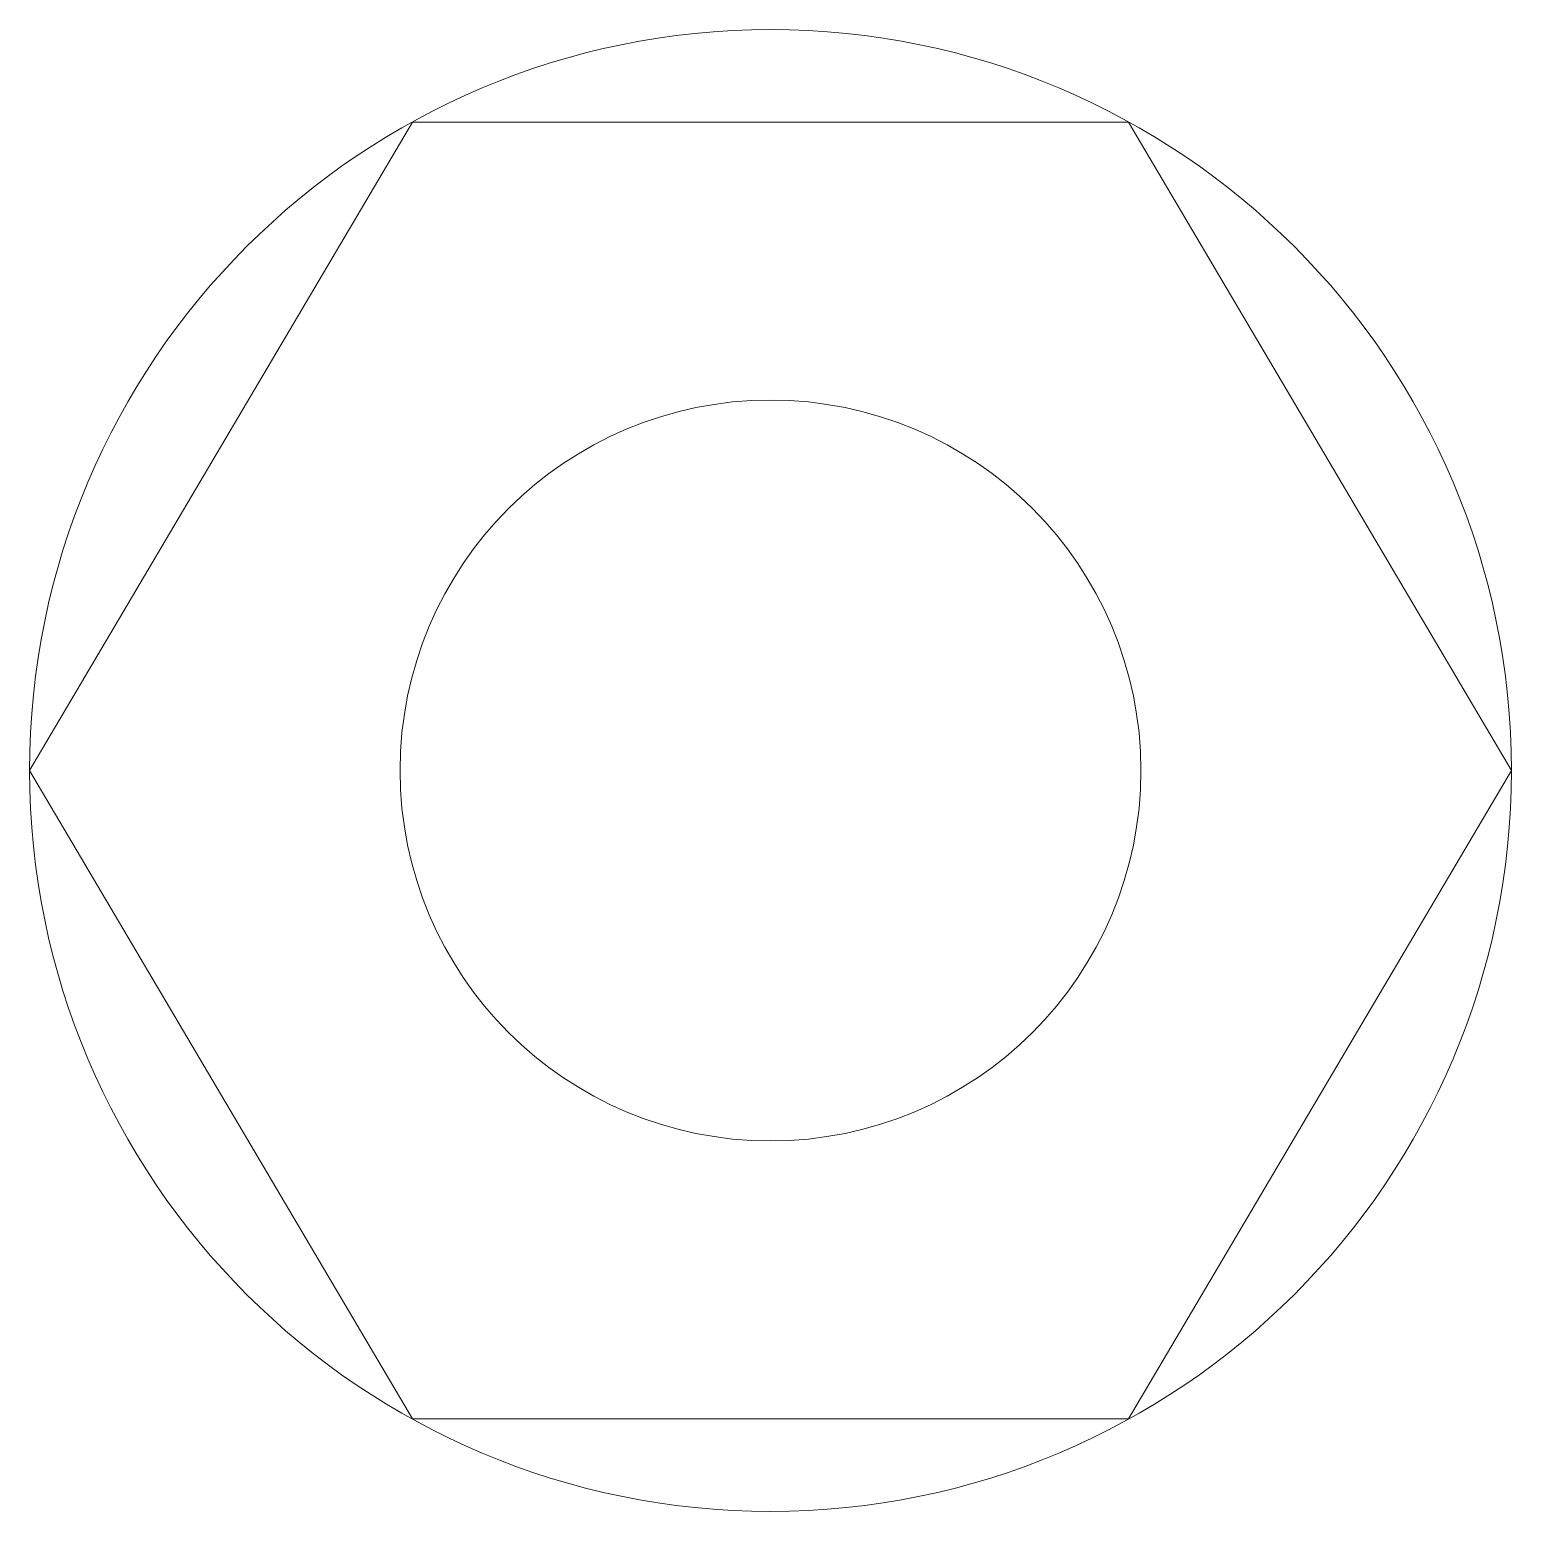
# Model space of a CAD drawing. Header units: metres. Extents: x -12 to 12, y -12 to 12.
import ezdxf

# ---------------------------------------------------------------- set-up
doc = ezdxf.new("R2010")
doc.units = ezdxf.units.M
doc.layers.add('A-DETL-GENF', color=92, linetype='Continuous', lineweight=18)

# ---------------------------------------------------------------- blocks, each defined once
blk = doc.blocks.new('28 bout met ring boven 2d - M12 met ring-3581038-00_0 Basismaterialen')
at = {"layer": 'A-DETL-GENF', "lineweight": 5}
for p, q in [((-5.8, 10.5), (-12, 0)), ((5.8, 10.5), (-5.8, 10.5)), ((5.8, 10.5), (12, 0)), ((5.8, -10.5), (12, 0)), ((-12, 0), (-5.8, -10.5)), ((-5.8, -10.5), (5.8, -10.5))]:
    blk.add_line(p, q, dxfattribs=at)
for radius in [12, 6]:
    blk.add_circle((0, 0), radius, dxfattribs=at)

msp = doc.modelspace()

# ---------------------------------------------------------------- block references
msp.add_blockref('28 bout met ring boven 2d - M12 met ring-3581038-00_0 Basismaterialen', (0, 0))

doc.saveas('drawing.dxf')
